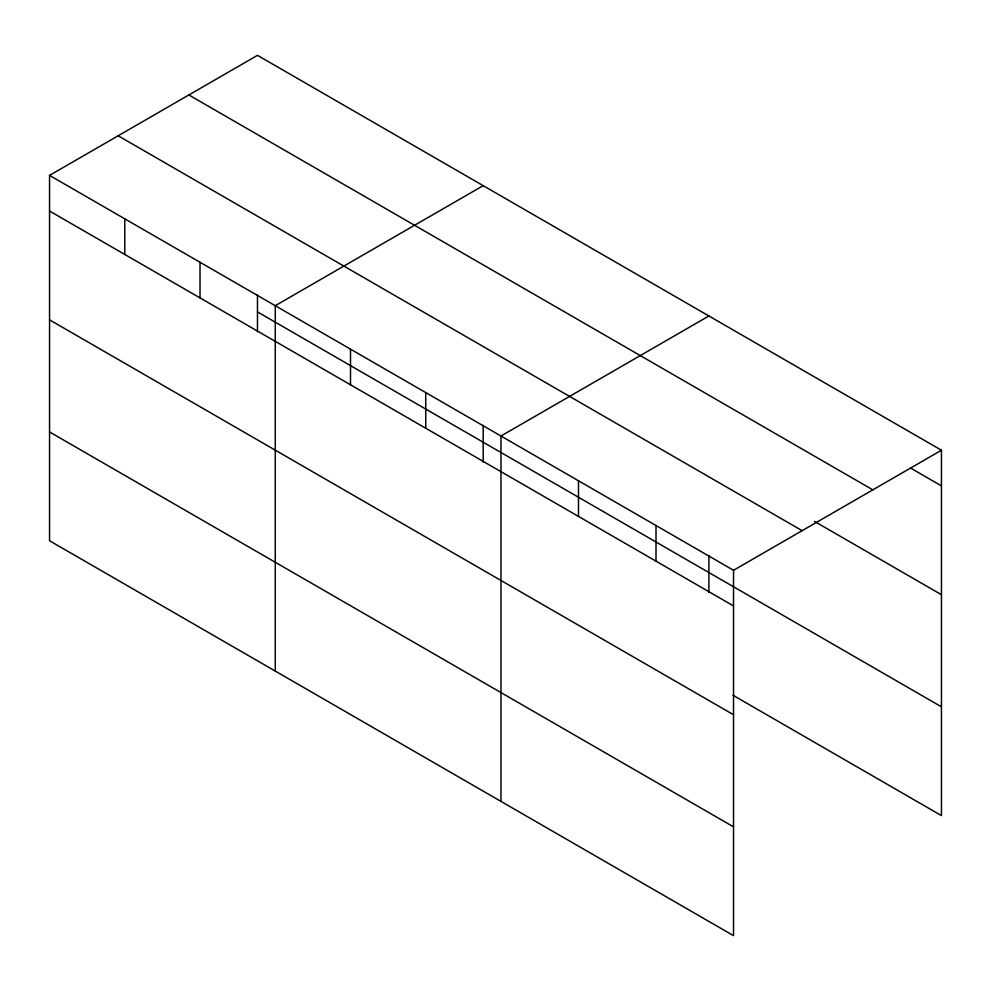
<?xml version="1.0" encoding="UTF-8"?>
<svg xmlns="http://www.w3.org/2000/svg" width="991" height="991" viewBox="0 0 991 991"><rect width="100%" height="100%" fill="white"/><g stroke="black" fill="none" stroke-linecap="round" stroke-linejoin="round"><path stroke-width="1.49" d="M733.526 714.734L733.526 570.283L49.55 175.395L49.55 540.764L733.526 935.653L733.526 714.734L49.55 319.845M732.956 695.236L941.45 815.605L941.45 450.236L257.474 55.347L49.55 175.395M483.187 185.664L275.263 305.699L275.263 671.08M708.899 315.968L500.975 436.015L500.975 801.397M733.526 570.283L941.45 450.236M910.704 468.136L941.45 485.887M188.86 94.963L872.836 489.851M814.478 521.39L941.45 594.699M118.164 135.779L802.14 530.668M257.474 311.905L941.45 706.806M49.55 211.033L733.526 605.922M49.55 431.952L733.526 826.841M708.899 555.641L708.899 592.457M656.005 525.527L656.005 561.179M578.496 480.771L578.496 516.422M483.187 425.337L483.187 462.153M425.734 392.585L425.734 428.223M350.504 349.142L350.504 384.793M257.474 295.021L257.474 331.836M200.021 262.268L200.021 297.919M124.792 218.825L124.792 254.476"/></g></svg>
